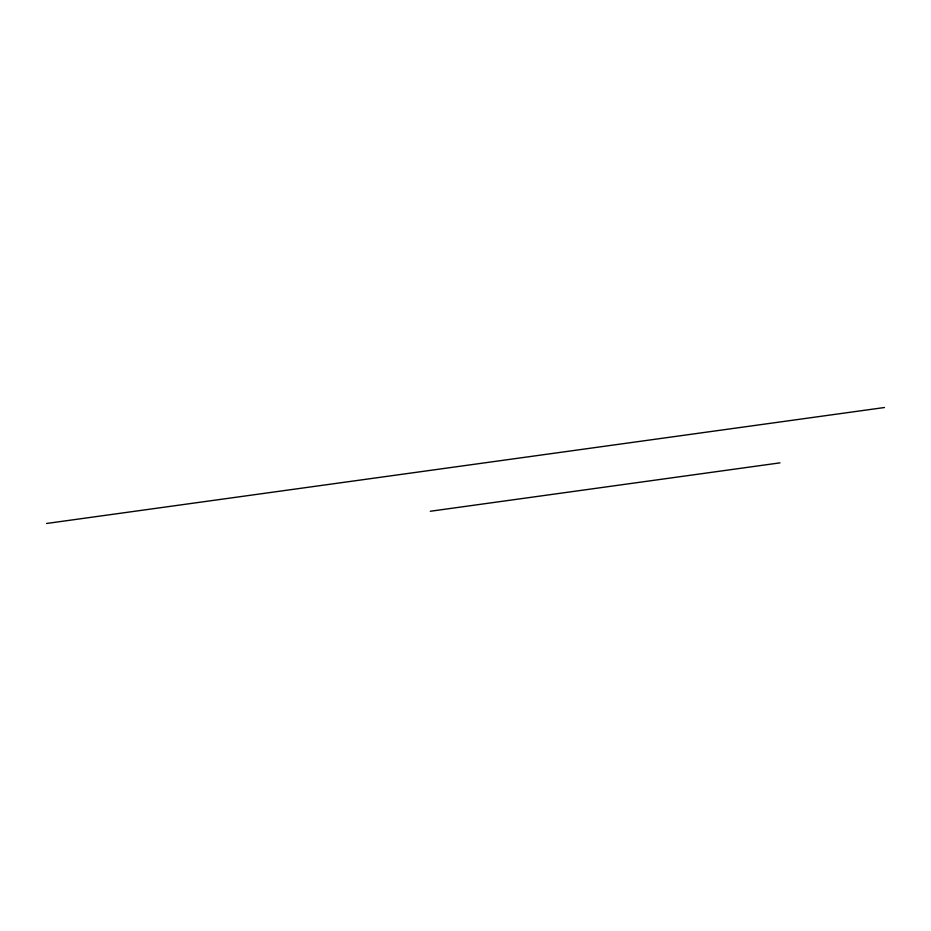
<?xml version="1.0" encoding="UTF-8"?>
<svg xmlns="http://www.w3.org/2000/svg" width="931" height="931" viewBox="0 0 931 931"><rect width="100%" height="100%" fill="white"/><g stroke="black" fill="none" stroke-linecap="round" stroke-linejoin="round"><path stroke-width="1.4" d="M46.55 523.478L884.45 407.522M430.308 511.259L779.992 462.858"/></g></svg>
